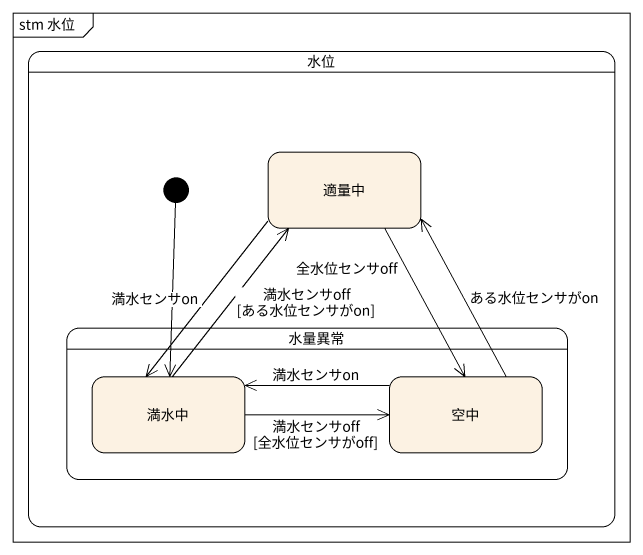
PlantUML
@startuml
mainframe stm 水位
hide empty description
state 水位 {
  state 適量中
  state initial1 <<start>>
  state 水量異常 {
    state 満水中
    state 空中
  }
}
適量中 --> 満水中 : 満水センサon
適量中 --> 空中 : 全水位センサoff
initial1 --> 満水中
満水中 -up-> 適量中 : 満水センサoff [ある水位センサがon]
満水中 -right-> 空中 : 満水センサoff [全水位センサがoff]
空中 -up-> 適量中 : ある水位センサがon
空中 -left-> 満水中 : 満水センサon
@enduml
